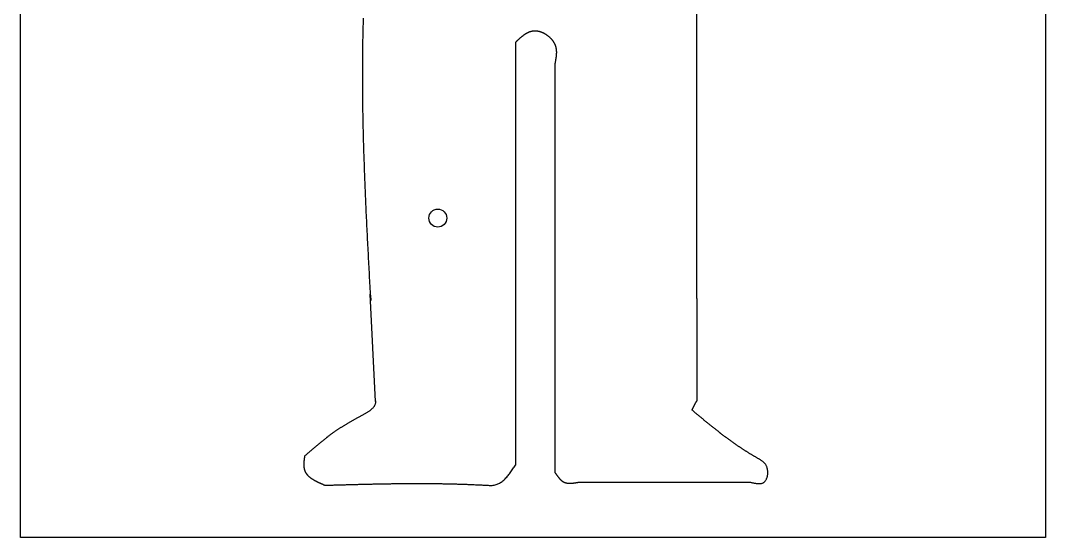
# Model space of a CAD drawing. Header units: millimetres. Extents: x 289 to 9778, y -894 to 6380.
# Drawn here: x 7444 to 8014, y 64 to 352 of the extents above; entities that cross this region are included whole.
import ezdxf

# ---------------------------------------------------------------- set-up
doc = ezdxf.new("R2010")
doc.units = ezdxf.units.MM
doc.layers.add('RANGO', color=6, linetype='Continuous')

msp = doc.modelspace()

# ---------------------------------------------------------------- linework, layer by layer
for p, q in [((7820.54, 196.97), (7820.54, 540.93)), ((7719.76, 339.61), (7719.76, 104.3)), ((7741.69, 327.81), (7741.69, 100.12)), ((7641.93, 139.67), (7638.94, 199.43)), ((7820.54, 196.97), (7820.54, 140.12)), ((7754.68, 94.72), (7850.43, 94.72))]:
    msp.add_line(p, q)
msp.add_lwpolyline([(7444.48, 963.97), (8014.48, 963.97), (8014.48, 63.97), (7444.48, 63.97)], close=True)
for points in [[(7635.05, 352.96, 0), (7635, 351.43, 0), (7634.96, 349.9, 0), (7634.92, 348.37, 0), (7634.88, 346.84, 0), (7634.84, 345.31, 0), (7634.81, 343.79, 0), (7634.78, 342.26, 0), (7634.75, 340.73, 0), (7634.72, 339.21, 0), (7634.7, 337.68, 0), (7634.68, 336.15, 0), (7634.66, 334.63, 0), (7634.64, 333.1, 0), (7634.63, 331.58, 0), (7634.61, 330.05, 0), (7634.6, 328.53, 0), (7634.59, 327, 0), (7634.59, 325.48, 0), (7634.58, 323.95, 0), (7634.58, 322.43, 0), (7634.58, 320.9, 0), (7634.58, 319.38, 0), (7634.59, 317.86, 0), (7634.59, 316.33, 0), (7634.6, 314.81, 0), (7634.61, 313.29, 0), (7634.62, 311.76, 0), (7634.63, 310.24, 0), (7634.65, 308.72, 0), (7634.67, 307.2, 0), (7634.69, 305.67, 0), (7634.71, 304.15, 0), (7634.73, 302.63, 0), (7634.75, 301.11, 0), (7634.78, 299.59, 0), (7634.81, 298.07, 0), (7634.83, 296.55, 0), (7634.87, 295.03, 0), (7634.9, 293.5, 0), (7634.93, 291.98, 0), (7634.97, 290.46, 0), (7635, 288.94, 0), (7635.04, 287.42, 0), (7635.08, 285.9, 0), (7635.12, 284.38, 0), (7635.17, 282.86, 0), (7635.21, 281.34, 0), (7635.25, 279.83, 0), (7635.3, 278.31, 0), (7635.35, 276.79, 0), (7635.4, 275.27, 0), (7635.45, 273.75, 0), (7635.5, 272.23, 0), (7635.55, 270.71, 0), (7635.61, 269.19, 0), (7635.66, 267.68, 0), (7635.72, 266.16, 0), (7635.78, 264.64, 0), (7635.84, 263.12, 0), (7635.9, 261.6, 0), (7635.96, 260.09, 0), (7636.02, 258.57, 0), (7636.08, 257.05, 0), (7636.14, 255.53, 0), (7636.21, 254.01, 0), (7636.27, 252.5, 0), (7636.34, 250.98, 0), (7636.41, 249.46, 0), (7636.48, 247.95, 0), (7636.55, 246.43, 0), (7636.61, 244.91, 0), (7636.69, 243.4, 0), (7636.76, 241.88, 0), (7636.83, 240.36, 0), (7636.9, 238.85, 0), (7636.97, 237.33, 0), (7637.05, 235.81, 0), (7637.12, 234.3, 0), (7637.2, 232.78, 0), (7637.27, 231.26, 0), (7637.35, 229.75, 0), (7637.43, 228.23, 0), (7637.5, 226.72, 0), (7637.58, 225.2, 0), (7637.66, 223.68, 0), (7637.74, 222.17, 0), (7637.82, 220.65, 0), (7637.89, 219.14, 0), (7637.97, 217.62, 0), (7638.05, 216.1, 0), (7638.13, 214.59, 0), (7638.21, 213.07, 0), (7638.29, 211.56, 0), (7638.37, 210.04, 0), (7638.46, 208.53, 0), (7638.54, 207.01, 0), (7638.62, 205.49, 0), (7638.7, 203.98, 0), (7638.78, 202.46, 0), (7638.86, 200.95, 0), (7638.94, 199.43, 0)], [(7719.77, 339.61, 0), (7719.92, 339.75, 0), (7720.07, 339.9, 0), (7720.23, 340.05, 0), (7720.38, 340.19, 0), (7720.53, 340.34, 0), (7720.69, 340.48, 0), (7720.84, 340.63, 0), (7720.99, 340.77, 0), (7721.15, 340.92, 0), (7721.3, 341.06, 0), (7721.45, 341.2, 0), (7721.61, 341.34, 0), (7721.76, 341.49, 0), (7721.92, 341.63, 0), (7722.07, 341.77, 0), (7722.23, 341.9, 0), (7722.38, 342.04, 0), (7722.54, 342.18, 0), (7722.69, 342.31, 0), (7722.85, 342.45, 0), (7723, 342.58, 0), (7723.16, 342.71, 0), (7723.32, 342.84, 0), (7723.47, 342.97, 0), (7723.63, 343.09, 0), (7723.79, 343.22, 0), (7723.95, 343.34, 0), (7724.11, 343.46, 0), (7724.26, 343.58, 0), (7724.42, 343.7, 0), (7724.58, 343.81, 0), (7724.74, 343.92, 0), (7724.91, 344.03, 0), (7725.07, 344.14, 0), (7725.23, 344.25, 0), (7725.39, 344.35, 0), (7725.55, 344.45, 0), (7725.72, 344.55, 0), (7725.88, 344.65, 0), (7726.05, 344.74, 0), (7726.21, 344.83, 0), (7726.38, 344.92, 0), (7726.54, 345, 0), (7726.71, 345.09, 0), (7726.88, 345.17, 0), (7727.05, 345.24, 0), (7727.22, 345.31, 0), (7727.39, 345.38, 0), (7727.56, 345.45, 0), (7727.73, 345.51, 0), (7727.9, 345.57, 0), (7728.07, 345.63, 0), (7728.25, 345.68, 0), (7728.42, 345.73, 0), (7728.6, 345.78, 0), (7728.77, 345.82, 0), (7728.95, 345.86, 0), (7729.13, 345.89, 0), (7729.31, 345.92, 0), (7729.49, 345.95, 0), (7729.67, 345.97, 0), (7729.85, 345.99, 0), (7730.03, 346, 0), (7730.21, 346.01, 0), (7730.4, 346.02, 0), (7730.58, 346.02, 0), (7730.77, 346.01, 0), (7730.95, 346, 0), (7731.14, 345.99, 0), (7731.33, 345.98, 0), (7731.52, 345.96, 0), (7731.71, 345.93, 0), (7731.9, 345.9, 0), (7732.09, 345.87, 0), (7732.28, 345.84, 0), (7732.47, 345.8, 0), (7732.66, 345.75, 0), (7732.85, 345.71, 0), (7733.04, 345.66, 0), (7733.23, 345.6, 0), (7733.42, 345.54, 0), (7733.61, 345.48, 0), (7733.8, 345.42, 0), (7733.99, 345.35, 0), (7734.18, 345.28, 0), (7734.37, 345.2, 0), (7734.56, 345.12, 0), (7734.74, 345.04, 0), (7734.93, 344.96, 0), (7735.12, 344.87, 0), (7735.3, 344.78, 0), (7735.49, 344.69, 0), (7735.67, 344.59, 0), (7735.85, 344.49, 0), (7736.03, 344.39, 0), (7736.21, 344.28, 0), (7736.39, 344.17, 0), (7736.57, 344.06, 0), (7736.74, 343.95, 0), (7736.92, 343.83, 0), (7737.09, 343.71, 0), (7737.26, 343.59, 0), (7737.43, 343.47, 0), (7737.6, 343.34, 0), (7737.77, 343.21, 0), (7737.93, 343.08, 0), (7738.1, 342.95, 0), (7738.26, 342.82, 0), (7738.42, 342.68, 0), (7738.57, 342.54, 0), (7738.73, 342.4, 0), (7738.88, 342.25, 0), (7739.03, 342.11, 0), (7739.17, 341.96, 0), (7739.32, 341.81, 0), (7739.46, 341.66, 0), (7739.6, 341.51, 0), (7739.74, 341.35, 0), (7739.87, 341.2, 0), (7740, 341.04, 0), (7740.13, 340.88, 0), (7740.26, 340.72, 0), (7740.38, 340.55, 0), (7740.5, 340.39, 0), (7740.62, 340.22, 0), (7740.73, 340.06, 0), (7740.84, 339.89, 0), (7740.94, 339.72, 0), (7741.05, 339.55, 0), (7741.15, 339.38, 0), (7741.24, 339.21, 0), (7741.33, 339.03, 0), (7741.42, 338.86, 0), (7741.51, 338.68, 0), (7741.59, 338.51, 0), (7741.67, 338.33, 0), (7741.74, 338.15, 0), (7741.81, 337.97, 0), (7741.87, 337.79, 0), (7741.93, 337.61, 0), (7741.99, 337.43, 0), (7742.04, 337.25, 0), (7742.09, 337.07, 0), (7742.14, 336.89, 0), (7742.18, 336.7, 0), (7742.22, 336.52, 0), (7742.26, 336.34, 0), (7742.29, 336.15, 0), (7742.32, 335.96, 0), (7742.35, 335.78, 0), (7742.37, 335.59, 0), (7742.39, 335.4, 0), (7742.41, 335.22, 0), (7742.43, 335.03, 0), (7742.44, 334.84, 0), (7742.45, 334.65, 0), (7742.46, 334.46, 0), (7742.46, 334.27, 0), (7742.46, 334.08, 0), (7742.46, 333.89, 0), (7742.46, 333.69, 0), (7742.46, 333.5, 0), (7742.45, 333.31, 0), (7742.44, 333.12, 0), (7742.43, 332.92, 0), (7742.42, 332.73, 0), (7742.4, 332.54, 0), (7742.39, 332.34, 0), (7742.37, 332.15, 0), (7742.35, 331.95, 0), (7742.33, 331.76, 0), (7742.31, 331.56, 0), (7742.28, 331.36, 0), (7742.26, 331.17, 0), (7742.23, 330.97, 0), (7742.2, 330.78, 0), (7742.17, 330.58, 0), (7742.14, 330.38, 0), (7742.11, 330.18, 0), (7742.08, 329.99, 0), (7742.05, 329.79, 0), (7742.02, 329.59, 0), (7741.98, 329.39, 0), (7741.95, 329.2, 0), (7741.91, 329, 0), (7741.88, 328.8, 0), (7741.84, 328.6, 0), (7741.8, 328.4, 0), (7741.77, 328.21, 0), (7741.73, 328.01, 0), (7741.7, 327.81, 0)], [(7638.94, 199.43, 0), (7638.95, 199.4, 0), (7638.95, 199.36, 0), (7638.96, 199.33, 0), (7638.96, 199.3, 0), (7638.97, 199.26, 0), (7638.97, 199.23, 0), (7638.98, 199.2, 0), (7638.98, 199.17, 0), (7638.99, 199.13, 0), (7638.99, 199.1, 0), (7638.99, 199.07, 0), (7639, 199.03, 0), (7639, 199, 0), (7639.01, 198.97, 0), (7639.01, 198.93, 0), (7639.02, 198.9, 0), (7639.02, 198.87, 0), (7639.03, 198.83, 0), (7639.03, 198.8, 0), (7639.04, 198.77, 0), (7639.04, 198.73, 0), (7639.05, 198.7, 0), (7639.05, 198.67, 0), (7639.05, 198.64, 0), (7639.06, 198.6, 0), (7639.06, 198.57, 0), (7639.07, 198.54, 0), (7639.07, 198.5, 0), (7639.08, 198.47, 0), (7639.08, 198.44, 0), (7639.08, 198.41, 0), (7639.09, 198.37, 0), (7639.09, 198.34, 0), (7639.1, 198.31, 0), (7639.1, 198.28, 0), (7639.11, 198.24, 0), (7639.11, 198.21, 0), (7639.11, 198.18, 0), (7639.12, 198.15, 0), (7639.12, 198.11, 0), (7639.12, 198.08, 0), (7639.13, 198.05, 0), (7639.13, 198.02, 0), (7639.14, 197.99, 0), (7639.14, 197.95, 0), (7639.14, 197.92, 0), (7639.15, 197.89, 0), (7639.15, 197.86, 0), (7639.15, 197.83, 0), (7639.16, 197.79, 0), (7639.16, 197.76, 0), (7639.16, 197.73, 0), (7639.17, 197.7, 0), (7639.17, 197.67, 0), (7639.17, 197.64, 0), (7639.17, 197.61, 0), (7639.18, 197.57, 0), (7639.18, 197.54, 0), (7639.18, 197.51, 0), (7639.19, 197.48, 0), (7639.19, 197.45, 0), (7639.19, 197.42, 0), (7639.19, 197.39, 0), (7639.19, 197.36, 0), (7639.2, 197.33, 0), (7639.2, 197.3, 0), (7639.2, 197.27, 0), (7639.2, 197.24, 0), (7639.21, 197.21, 0), (7639.21, 197.18, 0), (7639.21, 197.15, 0), (7639.21, 197.12, 0), (7639.21, 197.09, 0), (7639.21, 197.06, 0), (7639.22, 197.03, 0), (7639.22, 197, 0), (7639.22, 196.97, 0), (7639.22, 196.94, 0), (7639.22, 196.91, 0), (7639.22, 196.88, 0), (7639.22, 196.85, 0), (7639.22, 196.82, 0), (7639.22, 196.79, 0), (7639.22, 196.76, 0), (7639.22, 196.74, 0), (7639.22, 196.71, 0), (7639.22, 196.68, 0), (7639.22, 196.65, 0), (7639.22, 196.62, 0), (7639.22, 196.59, 0), (7639.22, 196.57, 0), (7639.22, 196.54, 0), (7639.22, 196.51, 0), (7639.22, 196.48, 0), (7639.22, 196.46, 0), (7639.22, 196.43, 0), (7639.22, 196.4, 0), (7639.22, 196.37, 0), (7639.22, 196.35, 0), (7639.22, 196.32, 0), (7639.22, 196.29, 0), (7639.21, 196.27, 0), (7639.21, 196.24, 0), (7639.21, 196.21, 0), (7639.21, 196.19, 0), (7639.21, 196.16, 0), (7639.2, 196.14, 0), (7639.2, 196.11, 0), (7639.2, 196.09, 0), (7639.2, 196.06, 0), (7639.19, 196.03, 0), (7639.19, 196.01, 0), (7639.19, 195.98, 0), (7639.19, 195.96, 0), (7639.18, 195.93, 0), (7639.18, 195.91, 0), (7639.18, 195.89, 0), (7639.17, 195.86, 0), (7639.17, 195.84, 0), (7639.16, 195.81, 0), (7639.16, 195.79, 0), (7639.16, 195.77, 0), (7639.15, 195.74, 0), (7639.15, 195.72, 0), (7639.14, 195.7, 0), (7639.14, 195.67, 0), (7639.13, 195.65, 0)], [(7641.92, 140.03, 0), (7641.93, 139.75, 0), (7641.93, 139.47, 0), (7641.91, 139.2, 0), (7641.88, 138.93, 0), (7641.83, 138.66, 0), (7641.76, 138.4, 0), (7641.68, 138.15, 0), (7641.59, 137.89, 0), (7641.48, 137.65, 0), (7641.35, 137.4, 0), (7641.21, 137.16, 0), (7641.06, 136.92, 0), (7640.9, 136.69, 0), (7640.72, 136.46, 0), (7640.54, 136.23, 0), (7640.34, 136, 0), (7640.13, 135.78, 0), (7639.91, 135.56, 0), (7639.68, 135.35, 0), (7639.44, 135.14, 0), (7639.19, 134.92, 0), (7638.93, 134.72, 0), (7638.66, 134.51, 0), (7638.39, 134.31, 0), (7638.11, 134.11, 0), (7637.82, 133.91, 0), (7637.52, 133.71, 0), (7637.22, 133.51, 0), (7636.91, 133.32, 0), (7636.6, 133.13, 0), (7636.28, 132.94, 0), (7635.96, 132.75, 0), (7635.64, 132.56, 0), (7635.31, 132.38, 0), (7634.97, 132.19, 0), (7634.64, 132.01, 0), (7634.3, 131.82, 0), (7633.96, 131.64, 0), (7633.62, 131.46, 0), (7633.28, 131.28, 0), (7632.94, 131.1, 0), (7632.59, 130.92, 0), (7632.25, 130.74, 0), (7631.91, 130.56, 0), (7631.57, 130.38, 0), (7631.23, 130.2, 0), (7630.89, 130.02, 0), (7630.56, 129.84, 0), (7630.23, 129.66, 0), (7629.9, 129.48, 0), (7629.57, 129.3, 0), (7629.24, 129.12, 0), (7628.92, 128.94, 0), (7628.6, 128.76, 0), (7628.28, 128.57, 0), (7627.96, 128.39, 0), (7627.64, 128.21, 0), (7627.33, 128.03, 0), (7627.02, 127.85, 0), (7626.71, 127.67, 0), (7626.4, 127.48, 0), (7626.09, 127.3, 0), (7625.79, 127.12, 0), (7625.49, 126.94, 0), (7625.19, 126.75, 0), (7624.89, 126.57, 0), (7624.59, 126.39, 0), (7624.3, 126.21, 0), (7624, 126.02, 0), (7623.71, 125.84, 0), (7623.42, 125.66, 0), (7623.13, 125.47, 0), (7622.85, 125.29, 0), (7622.56, 125.11, 0), (7622.28, 124.92, 0), (7622, 124.74, 0), (7621.72, 124.55, 0), (7621.44, 124.37, 0), (7621.17, 124.18, 0), (7620.89, 124, 0), (7620.62, 123.81, 0), (7620.34, 123.63, 0), (7620.07, 123.44, 0), (7619.81, 123.26, 0), (7619.54, 123.07, 0), (7619.27, 122.89, 0), (7619.01, 122.7, 0), (7618.74, 122.52, 0), (7618.48, 122.33, 0), (7618.22, 122.15, 0), (7617.96, 121.96, 0), (7617.71, 121.78, 0), (7617.45, 121.59, 0), (7617.19, 121.4, 0), (7616.94, 121.22, 0), (7616.69, 121.03, 0), (7616.44, 120.84, 0), (7616.19, 120.66, 0), (7615.94, 120.47, 0), (7615.69, 120.28, 0), (7615.44, 120.1, 0), (7615.2, 119.91, 0), (7614.95, 119.72, 0), (7614.71, 119.54, 0), (7614.47, 119.35, 0), (7614.22, 119.16, 0), (7613.98, 118.97, 0), (7613.74, 118.79, 0), (7613.51, 118.6, 0), (7613.27, 118.41, 0), (7613.03, 118.23, 0), (7612.8, 118.04, 0), (7612.56, 117.85, 0), (7612.33, 117.66, 0), (7612.1, 117.47, 0), (7611.87, 117.29, 0), (7611.63, 117.1, 0), (7611.4, 116.91, 0), (7611.17, 116.72, 0), (7610.95, 116.53, 0), (7610.72, 116.35, 0), (7610.49, 116.16, 0), (7610.26, 115.97, 0), (7610.04, 115.78, 0), (7609.81, 115.59, 0), (7609.59, 115.4, 0), (7609.37, 115.21, 0), (7609.14, 115.03, 0), (7608.92, 114.84, 0), (7608.7, 114.65, 0), (7608.48, 114.46, 0), (7608.26, 114.27, 0), (7608.04, 114.08, 0), (7607.82, 113.89, 0), (7607.6, 113.7, 0), (7607.38, 113.52, 0), (7607.16, 113.33, 0), (7606.94, 113.14, 0), (7606.73, 112.95, 0), (7606.51, 112.76, 0), (7606.29, 112.57, 0), (7606.07, 112.38, 0), (7605.86, 112.19, 0), (7605.64, 112, 0), (7605.43, 111.81, 0), (7605.21, 111.62, 0), (7605, 111.43, 0), (7604.78, 111.25, 0), (7604.57, 111.06, 0), (7604.35, 110.87, 0), (7604.14, 110.68, 0), (7603.93, 110.49, 0), (7603.71, 110.3, 0), (7603.5, 110.11, 0), (7603.29, 109.92, 0), (7603.07, 109.73, 0), (7602.86, 109.54, 0), (7602.64, 109.35, 0), (7602.43, 109.16, 0)], [(7820.54, 140.12, 0), (7820.52, 140.08, 0), (7820.5, 140.05, 0), (7820.47, 140.01, 0), (7820.45, 139.98, 0), (7820.42, 139.94, 0), (7820.4, 139.9, 0), (7820.38, 139.87, 0), (7820.35, 139.83, 0), (7820.33, 139.8, 0), (7820.31, 139.76, 0), (7820.28, 139.72, 0), (7820.26, 139.69, 0), (7820.24, 139.65, 0), (7820.21, 139.61, 0), (7820.19, 139.57, 0), (7820.17, 139.54, 0), (7820.14, 139.5, 0), (7820.12, 139.46, 0), (7820.1, 139.43, 0), (7820.07, 139.39, 0), (7820.05, 139.35, 0), (7820.03, 139.31, 0), (7820.01, 139.28, 0), (7819.98, 139.24, 0), (7819.96, 139.2, 0), (7819.94, 139.16, 0), (7819.92, 139.12, 0), (7819.89, 139.08, 0), (7819.87, 139.05, 0), (7819.85, 139.01, 0), (7819.83, 138.97, 0), (7819.8, 138.93, 0), (7819.78, 138.89, 0), (7819.76, 138.85, 0), (7819.74, 138.81, 0), (7819.71, 138.78, 0), (7819.69, 138.74, 0), (7819.67, 138.7, 0), (7819.65, 138.66, 0), (7819.63, 138.62, 0), (7819.6, 138.58, 0), (7819.58, 138.54, 0), (7819.56, 138.5, 0), (7819.54, 138.46, 0), (7819.52, 138.42, 0), (7819.49, 138.38, 0), (7819.47, 138.34, 0), (7819.45, 138.3, 0), (7819.43, 138.26, 0), (7819.41, 138.22, 0), (7819.39, 138.18, 0), (7819.36, 138.14, 0), (7819.34, 138.1, 0), (7819.32, 138.06, 0), (7819.3, 138.02, 0), (7819.28, 137.98, 0), (7819.26, 137.94, 0), (7819.24, 137.9, 0), (7819.21, 137.86, 0), (7819.19, 137.82, 0), (7819.17, 137.77, 0), (7819.15, 137.73, 0), (7819.13, 137.69, 0), (7819.11, 137.65, 0), (7819.09, 137.61, 0), (7819.07, 137.57, 0), (7819.04, 137.53, 0), (7819.02, 137.49, 0), (7819, 137.45, 0), (7818.98, 137.4, 0), (7818.96, 137.36, 0), (7818.94, 137.32, 0), (7818.92, 137.28, 0), (7818.9, 137.24, 0), (7818.88, 137.2, 0), (7818.86, 137.16, 0), (7818.83, 137.11, 0), (7818.81, 137.07, 0), (7818.79, 137.03, 0), (7818.77, 136.99, 0), (7818.75, 136.95, 0), (7818.73, 136.9, 0), (7818.71, 136.86, 0), (7818.69, 136.82, 0), (7818.67, 136.78, 0), (7818.65, 136.74, 0), (7818.63, 136.69, 0), (7818.61, 136.65, 0), (7818.59, 136.61, 0), (7818.57, 136.57, 0), (7818.54, 136.52, 0), (7818.52, 136.48, 0), (7818.5, 136.44, 0), (7818.48, 136.4, 0), (7818.46, 136.36, 0), (7818.44, 136.31, 0), (7818.42, 136.27, 0), (7818.4, 136.23, 0), (7818.38, 136.19, 0), (7818.36, 136.14, 0), (7818.34, 136.1, 0), (7818.32, 136.06, 0), (7818.3, 136.02, 0), (7818.28, 135.97, 0), (7818.26, 135.93, 0), (7818.24, 135.89, 0), (7818.22, 135.84, 0), (7818.2, 135.8, 0), (7818.18, 135.76, 0), (7818.16, 135.72, 0), (7818.14, 135.67, 0), (7818.11, 135.63, 0), (7818.09, 135.59, 0), (7818.07, 135.54, 0), (7818.05, 135.5, 0), (7818.03, 135.46, 0), (7818.01, 135.42, 0), (7817.99, 135.37, 0), (7817.97, 135.33, 0), (7817.95, 135.29, 0), (7817.93, 135.24, 0), (7817.91, 135.2, 0), (7817.89, 135.16, 0), (7817.87, 135.12, 0), (7817.85, 135.07, 0), (7817.83, 135.03, 0), (7817.81, 134.99, 0)], [(7850.43, 94.72, 0), (7850.78, 94.63, 0), (7851.13, 94.55, 0), (7851.48, 94.47, 0), (7851.83, 94.4, 0), (7852.18, 94.32, 0), (7852.53, 94.25, 0), (7852.87, 94.19, 0), (7853.21, 94.13, 0), (7853.55, 94.08, 0), (7853.88, 94.03, 0), (7854.2, 94, 0), (7854.53, 93.97, 0), (7854.84, 93.95, 0), (7855.16, 93.95, 0), (7855.46, 93.95, 0), (7855.76, 93.97, 0), (7856.05, 94, 0), (7856.34, 94.04, 0), (7856.61, 94.1, 0), (7856.88, 94.18, 0), (7857.14, 94.27, 0), (7857.39, 94.38, 0), (7857.62, 94.5, 0), (7857.85, 94.65, 0), (7858.07, 94.81, 0), (7858.28, 95, 0), (7858.48, 95.2, 0), (7858.66, 95.42, 0), (7858.83, 95.66, 0), (7859, 95.91, 0), (7859.15, 96.17, 0), (7859.29, 96.45, 0), (7859.42, 96.74, 0), (7859.53, 97.04, 0), (7859.64, 97.35, 0), (7859.73, 97.67, 0), (7859.82, 98, 0), (7859.89, 98.34, 0), (7859.94, 98.68, 0), (7859.99, 99.02, 0), (7860.02, 99.37, 0), (7860.05, 99.72, 0), (7860.06, 100.07, 0), (7860.05, 100.42, 0), (7860.04, 100.77, 0), (7860.01, 101.12, 0), (7859.97, 101.46, 0), (7859.92, 101.8, 0), (7859.86, 102.14, 0), (7859.78, 102.47, 0), (7859.69, 102.79, 0), (7859.59, 103.1, 0), (7859.47, 103.41, 0), (7859.34, 103.7, 0), (7859.2, 103.98, 0), (7859.05, 104.25, 0), (7858.88, 104.51, 0), (7858.7, 104.76, 0), (7858.52, 105.01, 0), (7858.32, 105.24, 0), (7858.11, 105.46, 0), (7857.89, 105.68, 0), (7857.67, 105.89, 0), (7857.44, 106.09, 0), (7857.2, 106.29, 0), (7856.95, 106.48, 0), (7856.7, 106.66, 0), (7856.44, 106.84, 0), (7856.18, 107.02, 0), (7855.92, 107.19, 0), (7855.65, 107.36, 0), (7855.37, 107.52, 0), (7855.1, 107.68, 0), (7854.82, 107.85, 0), (7854.54, 108.01, 0), (7854.26, 108.17, 0), (7853.98, 108.33, 0), (7853.7, 108.48, 0), (7853.43, 108.64, 0), (7853.15, 108.81, 0), (7852.87, 108.97, 0), (7852.59, 109.13, 0), (7852.32, 109.29, 0), (7852.04, 109.45, 0), (7851.77, 109.62, 0), (7851.49, 109.78, 0), (7851.22, 109.94, 0), (7850.95, 110.11, 0), (7850.68, 110.27, 0), (7850.4, 110.44, 0), (7850.13, 110.6, 0), (7849.86, 110.77, 0), (7849.59, 110.93, 0), (7849.32, 111.1, 0), (7849.05, 111.27, 0), (7848.79, 111.44, 0), (7848.52, 111.6, 0), (7848.25, 111.77, 0), (7847.98, 111.94, 0), (7847.72, 112.11, 0), (7847.45, 112.28, 0), (7847.19, 112.45, 0), (7846.92, 112.62, 0), (7846.66, 112.79, 0), (7846.4, 112.96, 0), (7846.13, 113.13, 0), (7845.87, 113.31, 0), (7845.61, 113.48, 0), (7845.35, 113.65, 0), (7845.09, 113.82, 0), (7844.83, 114, 0), (7844.57, 114.17, 0), (7844.31, 114.35, 0), (7844.05, 114.52, 0), (7843.79, 114.7, 0), (7843.53, 114.87, 0), (7843.28, 115.05, 0), (7843.02, 115.22, 0), (7842.76, 115.4, 0), (7842.51, 115.58, 0), (7842.25, 115.75, 0), (7842, 115.93, 0), (7841.74, 116.11, 0), (7841.49, 116.29, 0), (7841.24, 116.46, 0), (7840.98, 116.64, 0), (7840.73, 116.82, 0), (7840.48, 117, 0), (7840.23, 117.18, 0), (7839.97, 117.36, 0), (7839.72, 117.54, 0), (7839.47, 117.72, 0), (7839.22, 117.9, 0), (7838.97, 118.08, 0), (7838.72, 118.26, 0), (7838.47, 118.45, 0), (7838.23, 118.63, 0), (7837.98, 118.81, 0), (7837.73, 118.99, 0), (7837.48, 119.18, 0), (7837.23, 119.36, 0), (7836.99, 119.54, 0), (7836.74, 119.73, 0), (7836.5, 119.91, 0), (7836.25, 120.09, 0), (7836, 120.28, 0), (7835.76, 120.46, 0), (7835.52, 120.65, 0), (7835.27, 120.83, 0), (7835.03, 121.02, 0), (7834.78, 121.2, 0), (7834.54, 121.39, 0), (7834.3, 121.58, 0), (7834.05, 121.76, 0), (7833.81, 121.95, 0), (7833.57, 122.14, 0), (7833.33, 122.32, 0), (7833.09, 122.51, 0), (7832.85, 122.7, 0), (7832.6, 122.89, 0), (7832.36, 123.07, 0), (7832.12, 123.26, 0), (7831.88, 123.45, 0), (7831.64, 123.64, 0), (7831.4, 123.83, 0), (7831.16, 124.02, 0), (7830.93, 124.2, 0), (7830.69, 124.39, 0), (7830.45, 124.58, 0), (7830.21, 124.77, 0), (7829.97, 124.96, 0), (7829.73, 125.15, 0), (7829.5, 125.34, 0), (7829.26, 125.53, 0), (7829.02, 125.72, 0), (7828.79, 125.91, 0), (7828.55, 126.1, 0), (7828.31, 126.3, 0), (7828.08, 126.49, 0), (7827.84, 126.68, 0), (7827.6, 126.87, 0), (7827.37, 127.06, 0), (7827.13, 127.25, 0), (7826.9, 127.44, 0), (7826.66, 127.64, 0), (7826.43, 127.83, 0), (7826.19, 128.02, 0), (7825.96, 128.21, 0), (7825.72, 128.4, 0), (7825.49, 128.6, 0), (7825.25, 128.79, 0), (7825.02, 128.98, 0), (7824.79, 129.17, 0), (7824.55, 129.37, 0), (7824.32, 129.56, 0), (7824.09, 129.75, 0), (7823.85, 129.95, 0), (7823.62, 130.14, 0), (7823.39, 130.33, 0), (7823.15, 130.53, 0), (7822.92, 130.72, 0), (7822.69, 130.91, 0), (7822.45, 131.11, 0), (7822.22, 131.3, 0), (7821.99, 131.49, 0), (7821.76, 131.69, 0), (7821.52, 131.88, 0), (7821.29, 132.08, 0), (7821.06, 132.27, 0), (7820.83, 132.46, 0), (7820.59, 132.66, 0), (7820.36, 132.85, 0), (7820.13, 133.05, 0), (7819.9, 133.24, 0), (7819.67, 133.43, 0), (7819.43, 133.63, 0), (7819.2, 133.82, 0), (7818.97, 134.02, 0), (7818.74, 134.21, 0), (7818.51, 134.4, 0), (7818.27, 134.6, 0), (7818.04, 134.79, 0), (7817.81, 134.99, 0)], [(7602.43, 109.16, 0), (7602.41, 109.02, 0), (7602.39, 108.87, 0), (7602.37, 108.72, 0), (7602.35, 108.57, 0), (7602.33, 108.43, 0), (7602.32, 108.28, 0), (7602.3, 108.13, 0), (7602.28, 107.99, 0), (7602.26, 107.84, 0), (7602.24, 107.69, 0), (7602.23, 107.55, 0), (7602.21, 107.4, 0), (7602.19, 107.26, 0), (7602.18, 107.11, 0), (7602.16, 106.97, 0), (7602.15, 106.82, 0), (7602.13, 106.68, 0), (7602.12, 106.53, 0), (7602.1, 106.39, 0), (7602.09, 106.24, 0), (7602.08, 106.1, 0), (7602.07, 105.96, 0), (7602.06, 105.82, 0), (7602.05, 105.67, 0), (7602.04, 105.53, 0), (7602.03, 105.39, 0), (7602.03, 105.25, 0), (7602.02, 105.11, 0), (7602.02, 104.97, 0), (7602.01, 104.83, 0), (7602.01, 104.69, 0), (7602.01, 104.56, 0), (7602.01, 104.42, 0), (7602.01, 104.28, 0), (7602.02, 104.15, 0), (7602.02, 104.01, 0), (7602.02, 103.88, 0), (7602.03, 103.74, 0), (7602.04, 103.61, 0), (7602.05, 103.48, 0), (7602.06, 103.35, 0), (7602.07, 103.21, 0), (7602.09, 103.08, 0), (7602.1, 102.95, 0), (7602.12, 102.83, 0), (7602.14, 102.7, 0), (7602.16, 102.57, 0), (7602.18, 102.45, 0), (7602.21, 102.32, 0), (7602.23, 102.2, 0), (7602.26, 102.07, 0), (7602.29, 101.95, 0), (7602.32, 101.83, 0), (7602.35, 101.71, 0), (7602.39, 101.59, 0), (7602.43, 101.47, 0), (7602.47, 101.35, 0), (7602.51, 101.24, 0), (7602.55, 101.12, 0), (7602.6, 101.01, 0), (7602.65, 100.89, 0), (7602.7, 100.78, 0), (7602.75, 100.67, 0), (7602.8, 100.56, 0), (7602.86, 100.45, 0), (7602.92, 100.34, 0), (7602.98, 100.24, 0), (7603.04, 100.13, 0), (7603.1, 100.02, 0), (7603.17, 99.92, 0), (7603.23, 99.82, 0), (7603.3, 99.71, 0), (7603.37, 99.61, 0), (7603.44, 99.51, 0), (7603.52, 99.41, 0), (7603.59, 99.31, 0), (7603.67, 99.21, 0), (7603.75, 99.12, 0), (7603.83, 99.02, 0), (7603.91, 98.92, 0), (7604, 98.83, 0), (7604.08, 98.73, 0), (7604.17, 98.64, 0), (7604.26, 98.55, 0), (7604.35, 98.46, 0), (7604.44, 98.36, 0), (7604.53, 98.27, 0), (7604.63, 98.18, 0), (7604.72, 98.1, 0), (7604.82, 98.01, 0), (7604.92, 97.92, 0), (7605.02, 97.83, 0), (7605.12, 97.75, 0), (7605.22, 97.66, 0), (7605.33, 97.58, 0), (7605.43, 97.49, 0), (7605.54, 97.41, 0), (7605.65, 97.32, 0), (7605.75, 97.24, 0), (7605.86, 97.16, 0), (7605.98, 97.08, 0), (7606.09, 97, 0), (7606.2, 96.92, 0), (7606.32, 96.84, 0), (7606.43, 96.76, 0), (7606.55, 96.68, 0), (7606.67, 96.61, 0), (7606.79, 96.53, 0), (7606.91, 96.45, 0), (7607.03, 96.38, 0), (7607.15, 96.3, 0), (7607.28, 96.22, 0), (7607.4, 96.15, 0), (7607.52, 96.08, 0), (7607.65, 96, 0), (7607.78, 95.93, 0), (7607.91, 95.86, 0), (7608.03, 95.78, 0), (7608.16, 95.71, 0), (7608.29, 95.64, 0), (7608.43, 95.57, 0), (7608.56, 95.5, 0), (7608.69, 95.43, 0), (7608.82, 95.36, 0), (7608.96, 95.29, 0), (7609.09, 95.22, 0), (7609.23, 95.15, 0), (7609.36, 95.08, 0), (7609.5, 95.01, 0), (7609.64, 94.94, 0), (7609.78, 94.88, 0), (7609.91, 94.81, 0), (7610.05, 94.74, 0), (7610.19, 94.67, 0), (7610.33, 94.61, 0), (7610.47, 94.54, 0), (7610.61, 94.47, 0), (7610.76, 94.41, 0), (7610.9, 94.34, 0), (7611.04, 94.28, 0), (7611.18, 94.21, 0), (7611.33, 94.15, 0), (7611.47, 94.08, 0), (7611.61, 94.02, 0), (7611.76, 93.95, 0), (7611.9, 93.89, 0), (7612.05, 93.82, 0), (7612.19, 93.76, 0), (7612.34, 93.69, 0), (7612.48, 93.63, 0), (7612.63, 93.57, 0), (7612.77, 93.5, 0), (7612.92, 93.44, 0), (7613.06, 93.37, 0), (7613.21, 93.31, 0), (7613.36, 93.25, 0), (7613.5, 93.18, 0), (7613.65, 93.12, 0), (7613.79, 93.06, 0)], [(7613.79, 93.06, 0), (7614.36, 93.07, 0), (7614.94, 93.09, 0), (7615.51, 93.11, 0), (7616.08, 93.12, 0), (7616.65, 93.14, 0), (7617.22, 93.15, 0), (7617.79, 93.17, 0), (7618.36, 93.19, 0), (7618.93, 93.2, 0), (7619.51, 93.22, 0), (7620.08, 93.24, 0), (7620.65, 93.25, 0), (7621.22, 93.27, 0), (7621.79, 93.28, 0), (7622.36, 93.3, 0), (7622.93, 93.32, 0), (7623.51, 93.33, 0), (7624.08, 93.35, 0), (7624.65, 93.36, 0), (7625.22, 93.38, 0), (7625.79, 93.4, 0), (7626.36, 93.41, 0), (7626.93, 93.43, 0), (7627.51, 93.44, 0), (7628.08, 93.46, 0), (7628.65, 93.47, 0), (7629.22, 93.49, 0), (7629.79, 93.5, 0), (7630.36, 93.52, 0), (7630.94, 93.53, 0), (7631.51, 93.55, 0), (7632.08, 93.56, 0), (7632.65, 93.57, 0), (7633.22, 93.59, 0), (7633.8, 93.6, 0), (7634.37, 93.62, 0), (7634.94, 93.63, 0), (7635.51, 93.64, 0), (7636.09, 93.66, 0), (7636.66, 93.67, 0), (7637.23, 93.68, 0), (7637.8, 93.7, 0), (7638.38, 93.71, 0), (7638.95, 93.72, 0), (7639.52, 93.73, 0), (7640.09, 93.75, 0), (7640.67, 93.76, 0), (7641.24, 93.77, 0), (7641.81, 93.78, 0), (7642.39, 93.79, 0), (7642.96, 93.81, 0), (7643.53, 93.82, 0), (7644.11, 93.83, 0), (7644.68, 93.84, 0), (7645.25, 93.85, 0), (7645.83, 93.86, 0), (7646.4, 93.87, 0), (7646.97, 93.88, 0), (7647.55, 93.89, 0), (7648.12, 93.9, 0), (7648.7, 93.91, 0), (7649.27, 93.91, 0), (7649.84, 93.92, 0), (7650.42, 93.93, 0), (7650.99, 93.94, 0), (7651.57, 93.95, 0), (7652.14, 93.95, 0), (7652.72, 93.96, 0), (7653.29, 93.97, 0), (7653.87, 93.98, 0), (7654.44, 93.98, 0), (7655.02, 93.99, 0), (7655.59, 93.99, 0), (7656.17, 94, 0), (7656.74, 94, 0), (7657.32, 94.01, 0), (7657.9, 94.01, 0), (7658.47, 94.02, 0), (7659.05, 94.02, 0), (7659.62, 94.03, 0), (7660.2, 94.03, 0), (7660.78, 94.03, 0), (7661.35, 94.03, 0), (7661.93, 94.04, 0), (7662.51, 94.04, 0), (7663.08, 94.04, 0), (7663.66, 94.04, 0), (7664.24, 94.04, 0), (7664.82, 94.04, 0), (7665.39, 94.04, 0), (7665.97, 94.04, 0), (7666.55, 94.04, 0), (7667.13, 94.04, 0), (7667.7, 94.04, 0), (7668.28, 94.04, 0), (7668.86, 94.04, 0), (7669.44, 94.03, 0), (7670.02, 94.03, 0), (7670.6, 94.03, 0), (7671.18, 94.02, 0), (7671.75, 94.02, 0), (7672.33, 94.01, 0), (7672.91, 94.01, 0), (7673.49, 94, 0), (7674.07, 94, 0), (7674.65, 93.99, 0), (7675.23, 93.99, 0), (7675.81, 93.98, 0), (7676.39, 93.97, 0), (7676.97, 93.96, 0), (7677.55, 93.96, 0), (7678.14, 93.95, 0), (7678.72, 93.94, 0), (7679.3, 93.93, 0), (7679.88, 93.92, 0), (7680.46, 93.91, 0), (7681.04, 93.9, 0), (7681.63, 93.88, 0), (7682.21, 93.87, 0), (7682.79, 93.86, 0), (7683.37, 93.85, 0), (7683.96, 93.83, 0), (7684.54, 93.82, 0), (7685.12, 93.8, 0), (7685.7, 93.79, 0), (7686.29, 93.77, 0), (7686.87, 93.76, 0), (7687.46, 93.74, 0), (7688.04, 93.72, 0), (7688.62, 93.71, 0), (7689.21, 93.69, 0), (7689.79, 93.67, 0), (7690.38, 93.65, 0), (7690.96, 93.63, 0), (7691.55, 93.61, 0), (7692.13, 93.59, 0), (7692.72, 93.57, 0), (7693.31, 93.55, 0), (7693.89, 93.52, 0), (7694.48, 93.5, 0), (7695.07, 93.48, 0), (7695.65, 93.45, 0), (7696.24, 93.43, 0), (7696.83, 93.4, 0), (7697.42, 93.38, 0), (7698, 93.35, 0), (7698.59, 93.32, 0), (7699.18, 93.29, 0), (7699.77, 93.27, 0), (7700.36, 93.24, 0), (7700.95, 93.21, 0), (7701.53, 93.18, 0), (7702.12, 93.15, 0), (7702.71, 93.12, 0), (7703.3, 93.08, 0), (7703.89, 93.05, 0), (7704.48, 93.02, 0), (7705.07, 92.99, 0), (7705.65, 92.98, 0), (7706.23, 92.98, 0), (7706.8, 93, 0), (7707.36, 93.05, 0), (7707.9, 93.14, 0), (7708.44, 93.25, 0), (7708.96, 93.4, 0), (7709.47, 93.57, 0), (7709.97, 93.78, 0), (7710.45, 94.01, 0), (7710.93, 94.27, 0), (7711.4, 94.55, 0), (7711.86, 94.86, 0), (7712.31, 95.19, 0), (7712.75, 95.54, 0), (7713.18, 95.92, 0), (7713.61, 96.31, 0), (7714.03, 96.72, 0), (7714.44, 97.15, 0), (7714.85, 97.59, 0), (7715.25, 98.05, 0), (7715.64, 98.52, 0), (7716.03, 99.01, 0), (7716.42, 99.5, 0), (7716.8, 100.01, 0), (7717.18, 100.52, 0), (7717.56, 101.05, 0), (7717.93, 101.58, 0), (7718.3, 102.12, 0), (7718.67, 102.66, 0), (7719.04, 103.2, 0), (7719.4, 103.75, 0), (7719.77, 104.3, 0)], [(7741.7, 100.12, 0), (7741.75, 100.03, 0), (7741.81, 99.95, 0), (7741.87, 99.86, 0), (7741.93, 99.77, 0), (7741.99, 99.69, 0), (7742.05, 99.6, 0), (7742.11, 99.52, 0), (7742.17, 99.43, 0), (7742.23, 99.34, 0), (7742.29, 99.26, 0), (7742.35, 99.17, 0), (7742.41, 99.09, 0), (7742.47, 99, 0), (7742.53, 98.92, 0), (7742.59, 98.83, 0), (7742.65, 98.75, 0), (7742.71, 98.67, 0), (7742.77, 98.58, 0), (7742.83, 98.5, 0), (7742.89, 98.42, 0), (7742.95, 98.33, 0), (7743.02, 98.25, 0), (7743.08, 98.17, 0), (7743.14, 98.09, 0), (7743.2, 98.01, 0), (7743.26, 97.93, 0), (7743.32, 97.85, 0), (7743.39, 97.77, 0), (7743.45, 97.69, 0), (7743.51, 97.61, 0), (7743.57, 97.53, 0), (7743.64, 97.45, 0), (7743.7, 97.37, 0), (7743.76, 97.3, 0), (7743.83, 97.22, 0), (7743.89, 97.14, 0), (7743.96, 97.07, 0), (7744.02, 97, 0), (7744.08, 96.92, 0), (7744.15, 96.85, 0), (7744.21, 96.78, 0), (7744.28, 96.7, 0), (7744.35, 96.63, 0), (7744.41, 96.56, 0), (7744.48, 96.49, 0), (7744.55, 96.42, 0), (7744.61, 96.36, 0), (7744.68, 96.29, 0), (7744.75, 96.22, 0), (7744.82, 96.16, 0), (7744.88, 96.09, 0), (7744.95, 96.03, 0), (7745.02, 95.96, 0), (7745.09, 95.9, 0), (7745.16, 95.84, 0), (7745.23, 95.78, 0), (7745.3, 95.72, 0), (7745.38, 95.66, 0), (7745.45, 95.6, 0), (7745.52, 95.55, 0), (7745.59, 95.49, 0), (7745.66, 95.44, 0), (7745.74, 95.38, 0), (7745.81, 95.33, 0), (7745.89, 95.28, 0), (7745.96, 95.23, 0), (7746.04, 95.18, 0), (7746.11, 95.13, 0), (7746.19, 95.09, 0), (7746.26, 95.04, 0), (7746.34, 95, 0), (7746.42, 94.95, 0), (7746.5, 94.91, 0), (7746.58, 94.87, 0), (7746.66, 94.83, 0), (7746.73, 94.79, 0), (7746.82, 94.75, 0), (7746.9, 94.72, 0), (7746.98, 94.68, 0), (7747.06, 94.65, 0), (7747.14, 94.62, 0), (7747.22, 94.59, 0), (7747.31, 94.56, 0), (7747.39, 94.53, 0), (7747.48, 94.5, 0), (7747.56, 94.48, 0), (7747.65, 94.45, 0), (7747.73, 94.43, 0), (7747.82, 94.4, 0), (7747.91, 94.38, 0), (7747.99, 94.36, 0), (7748.08, 94.34, 0), (7748.17, 94.33, 0), (7748.26, 94.31, 0), (7748.35, 94.29, 0), (7748.44, 94.28, 0), (7748.53, 94.26, 0), (7748.62, 94.25, 0), (7748.71, 94.24, 0), (7748.8, 94.23, 0), (7748.89, 94.22, 0), (7748.99, 94.21, 0), (7749.08, 94.2, 0), (7749.17, 94.19, 0), (7749.27, 94.19, 0), (7749.36, 94.18, 0), (7749.45, 94.18, 0), (7749.55, 94.17, 0), (7749.64, 94.17, 0), (7749.74, 94.17, 0), (7749.83, 94.17, 0), (7749.93, 94.17, 0), (7750.03, 94.17, 0), (7750.12, 94.17, 0), (7750.22, 94.17, 0), (7750.32, 94.17, 0), (7750.41, 94.17, 0), (7750.51, 94.18, 0), (7750.61, 94.18, 0), (7750.71, 94.19, 0), (7750.81, 94.19, 0), (7750.91, 94.2, 0), (7751, 94.21, 0), (7751.1, 94.21, 0), (7751.2, 94.22, 0), (7751.3, 94.23, 0), (7751.4, 94.24, 0), (7751.5, 94.25, 0), (7751.6, 94.26, 0), (7751.7, 94.27, 0), (7751.8, 94.28, 0), (7751.91, 94.29, 0), (7752.01, 94.3, 0), (7752.11, 94.32, 0), (7752.21, 94.33, 0), (7752.31, 94.34, 0), (7752.41, 94.36, 0), (7752.52, 94.37, 0), (7752.62, 94.38, 0), (7752.72, 94.4, 0), (7752.82, 94.41, 0), (7752.93, 94.43, 0), (7753.03, 94.44, 0), (7753.13, 94.46, 0), (7753.23, 94.48, 0), (7753.34, 94.49, 0), (7753.44, 94.51, 0), (7753.54, 94.53, 0), (7753.65, 94.54, 0), (7753.75, 94.56, 0), (7753.85, 94.58, 0), (7753.96, 94.59, 0), (7754.06, 94.61, 0), (7754.16, 94.63, 0), (7754.27, 94.65, 0), (7754.37, 94.66, 0), (7754.47, 94.68, 0), (7754.58, 94.7, 0), (7754.68, 94.72, 0)]]:
    msp.add_polyline3d(points)
at = {"layer": 'RANGO', "color": 0}
msp.add_circle((7676.55, 241.74), 5, dxfattribs=at)

doc.saveas('drawing.dxf')
